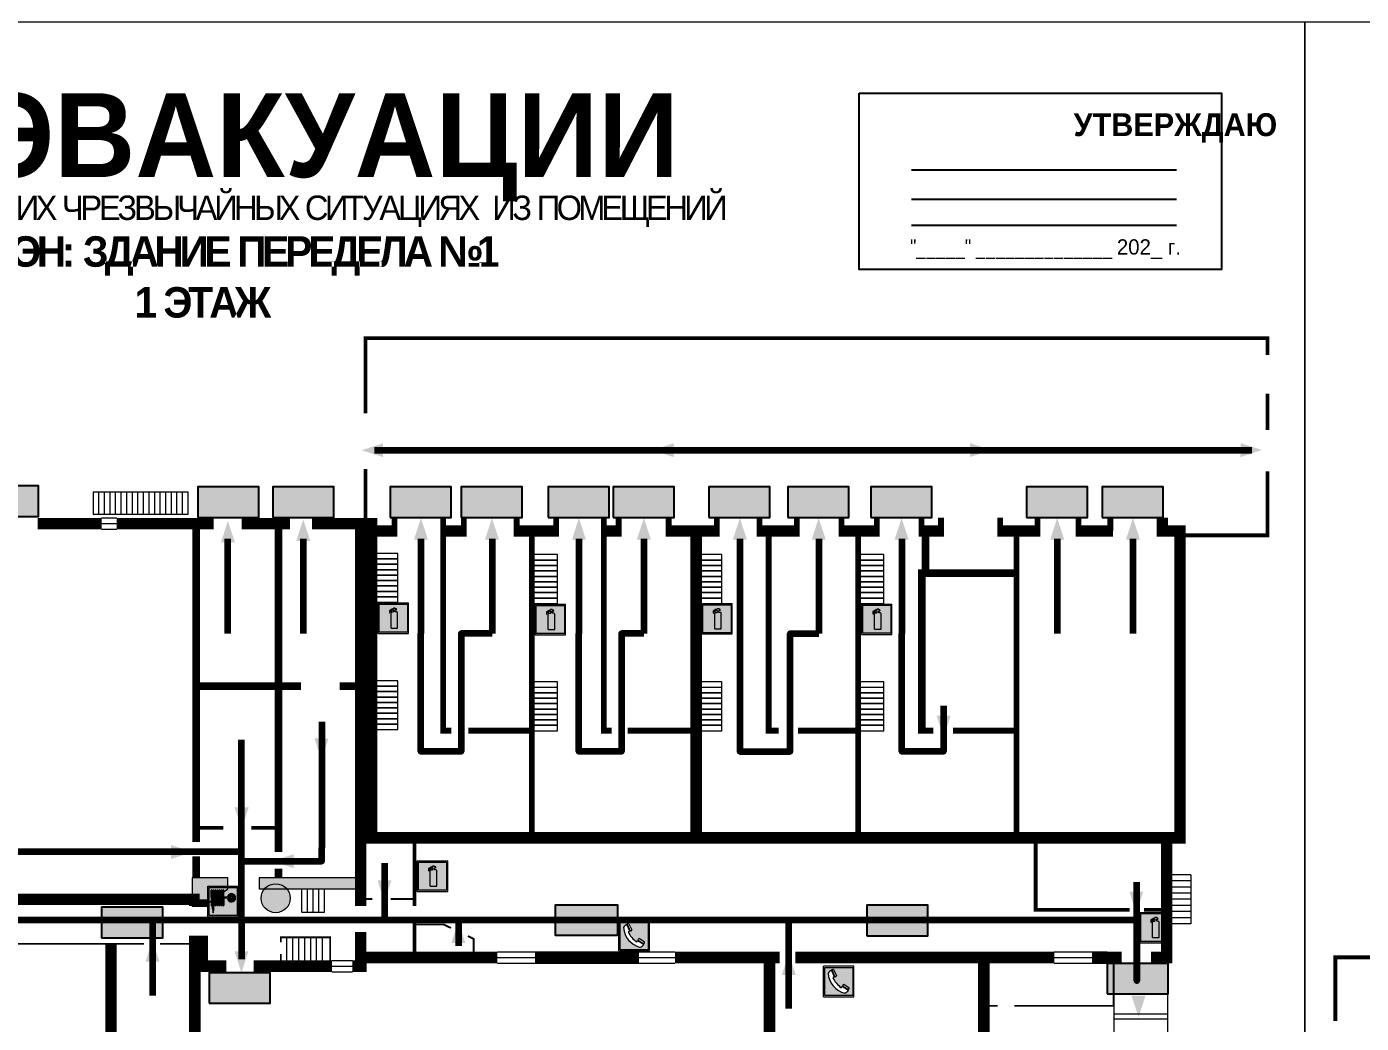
# Model space of a CAD drawing. Header units: millimetres. Extents: x 13810 to 67229, y 12374 to 21950.
# Drawn here: x 44623.2 to 44973.2, y 13891.7 to 14153 of the extents above; entities that cross this region are included whole.
import ezdxf

# ---------------------------------------------------------------- set-up
doc = ezdxf.new("R2010")
doc.units = ezdxf.units.MM
doc.layers.add('План_Штампы', color=7, linetype='Continuous')
doc.styles.add('обычный', font='arial.ttf')

# ---------------------------------------------------------------- blocks, each defined once
blk = doc.blocks.new('A$C7B4425F7')
at = {"true_color": 0xffffff}
blk.add_hatch(color=7, dxfattribs=at).paths.add_polyline_path([(0, 0), (-16, 0), (-16, -8), (0, -8)])
h = blk.add_hatch(color=126)
h.paths.add_polyline_path([(-0.2, -0.2), (-15.8, -0.2), (-15.8, -7.8), (-0.2, -7.8)])
h.paths.add_polyline_path([(-11.76, -2.03), (-11.76, -3.66), (-11.17, -3.66, -0.568275), (-11.17, -6.18), (-12.58, -6.18), (-12.58, -2.03)], flags=16)
h.paths.add_polyline_path([(-13.33, -4.12, -0.495768), (-13.59, -6.18), (-15.03, -6.18), (-15.03, -2.03), (-13.59, -2.03, -0.487973)], flags=16)
h.paths.add_polyline_path([(-10.25, -2.03), (-9.48, -2.03), (-9.48, -6.18), (-10.25, -6.18)], flags=16)
h.paths.add_polyline_path([(-13.84, -3.69), (-14.24, -3.69), (-14.24, -3.03), (-13.9, -3.03, -0.692621)], flags=0)
h.paths.add_polyline_path([(-9.15, -2.03), (-8.4, -2.03), (-8.04, -3.07), (-7.68, -2.03), (-6.93, -2.03), (-7.64, -4.1), (-6.93, -6.18), (-7.68, -6.18), (-8.04, -5.14), (-8.4, -6.18), (-9.15, -6.18), (-8.44, -4.1)], flags=16)
h.paths.add_polyline_path([(-11.76, -4.46), (-11.42, -4.46, -0.692621), (-11.36, -5.12), (-11.76, -5.12)], flags=0)
h.paths.add_polyline_path([(-13.9, -5.2), (-14.24, -5.2), (-14.24, -4.55), (-13.84, -4.55, -0.708038)], flags=0)
edge = h.paths.add_edge_path(flags=16)
edge.add_ellipse((-5.51, -4.08), major_axis=(0, 2.05), ratio=0.586184, start_angle=0, end_angle=360)
edge = h.paths.add_edge_path(flags=0)
edge.add_ellipse((-5.51, -4.08), major_axis=(0, 1.14), ratio=0.454828, start_angle=0, end_angle=360)
h.paths.add_polyline_path([(-4.13, -4.96, 0.377264), (-3.48, -4.52, 0.0555), (-3.16, -2.03), (-1.66, -2.03), (-1.66, -4.96), (-0.96, -4.96), (-0.96, -7.01), (-1.75, -7.01), (-1.75, -6.18), (-3.3, -6.18), (-3.3, -7.02), (-4.13, -7.02)], flags=16)
h.paths.add_polyline_path([(-2.73, -2.91), (-2.28, -2.91), (-2.28, -4.96), (-3.05, -4.96, 0.079136)], flags=0)
at = {"color": 126}
blk.add_lwpolyline([(-16, -8), (0, -8), (0, 0), (-16, 0)], close=True, dxfattribs=at)
blk = doc.blocks.new('A$C32E8229D')
at = {"true_color": 0xffffff}
blk.add_hatch(color=7, dxfattribs=at).paths.add_polyline_path([(0, 0), (0, -8), (16, -8), (16, 0)])
h = blk.add_hatch(color=126)
h.paths.add_polyline_path([(0.2, -0.2), (15.8, -0.2), (15.8, -7.8), (0.2, -7.8)])
h.paths.add_polyline_path([(13.49, -2.05), (12.08, -2.05), (11.37, -2.63, 0.162397), (11.29, -2.84), (11.29, -3.63), (10.35, -3.63), (10.35, -4.05), (11.68, -4.05), (11.68, -3.48), (12.26, -4.28), (11.29, -5.1), (11.29, -6.78), (11.85, -6.78), (11.85, -5.44), (12.8, -4.64), (12.8, -5.94), (14.46, -5.94), (14.46, -5.39), (13.45, -5.39), (13.45, -3.97), (12.46, -2.59), (13.15, -2.59), (13.69, -3.34), (14.18, -3)], flags=16)
h.paths.add_polyline_path([(10.74, -1.82, 1), (11.8, -1.82, 1)], flags=16)
h.paths.add_polyline_path([(9.39, -3.59), (5.99, -3.59), (6.56, -3.03), (5.91, -3.03), (5.1, -3.83), (5.91, -4.64), (6.56, -4.64), (5.99, -4.09), (9.39, -4.09)], flags=16)
h.paths.add_polyline_path([(4.29, -1.08), (1.72, -1.08), (1.72, -6.6), (4.29, -6.6)], flags=16)
at = {"color": 126}
blk.add_lwpolyline([(16, -8), (0, -8), (0, 0), (16, 0)], close=True, dxfattribs=at)
blk = doc.blocks.new('A$C7B8C2D5B')
at = {"lineweight": 0}
h = blk.add_hatch(color=5, dxfattribs=at)
h.dxf.hatch_style = 1
h.paths.add_polyline_path([(1.4, -3.02, 1), (-2.11, -3.02, 1)])
at = {"color": 5, "lineweight": 0}
blk.add_circle((-0.36, -3.02), 1.75, dxfattribs=at)
blk = doc.blocks.new('A$C37112FD5')
at = {"true_color": 0xf5f5ff}
h = blk.add_hatch(color=7, dxfattribs=at)
h.dxf.hatch_style = 1
h.paths.add_polyline_path([(12.8, -7.4), (0, -7.4), (0, -20.2), (12.8, -20.2)])
h.paths.add_polyline_path([(12.29, -7.91), (12.29, -19.69), (0.51, -19.69), (0.51, -7.91)], flags=16)
h.paths.add_polyline_path([(4.98, -9.04, -0.42597), (5.17, -9.22), (5.17, -12.25), (5.17, -15.29, -0.432244), (4.98, -15.47), (4.83, -15.47, -0.42597), (4.64, -15.29), (4.64, -12.25), (4.64, -9.22, -0.432244), (4.83, -9.04)], flags=0)
h.paths.add_polyline_path([(4.28, -9.22), (4.28, -12.25), (4.28, -15.29, -0.432244), (4.09, -15.47), (3.94, -15.47, -0.42597), (3.75, -15.29), (3.75, -12.25), (3.75, -9.22, -0.432244), (3.94, -9.04), (4.09, -9.04, -0.42597)], flags=0)
h.paths.add_polyline_path([(5.72, -9.04), (5.87, -9.04, -0.42597), (6.06, -9.22), (6.06, -12.25), (6.06, -15.29, -0.432244), (5.87, -15.47), (5.72, -15.47, -0.42597), (5.53, -15.29), (5.53, -12.25), (5.53, -9.22, -0.432244)], flags=0)
h.paths.add_polyline_path([(6.42, -8.9), (6.5, -8.9, -0.42597), (6.69, -9.08), (6.69, -12.03), (8.21, -12.03, -15.824349), (8.21, -12.47), (6.69, -12.47), (6.69, -15.42, -0.432244), (6.5, -15.6), (6.42, -15.6)], flags=0)
h.paths.add_polyline_path([(3.39, -9.22), (3.39, -12.25), (3.39, -15.29, -0.432244), (3.2, -15.47), (3.05, -15.47, -0.42597), (2.85, -15.29), (2.85, -12.25), (2.85, -9.22, -0.432244), (3.05, -9.04), (3.2, -9.04, -0.42597)], flags=0)
h.paths.add_polyline_path([(2.5, -9.22), (2.5, -16.71), (1.96, -16.71), (1.96, -9.22, -0.432244), (2.15, -9.04), (2.31, -9.04, -0.42597)], flags=0)
h.paths.add_polyline_path([(1.61, -8.9), (1.61, -15.6), (1.57, -15.6, -0.42597), (1.37, -15.42), (1.37, -12.03), (1.37, -9.09, -0.432244), (1.57, -8.9)], flags=0)
h.paths.add_polyline_path([(9.76, -10.81), (9.76, -12.03), (8.49, -12.03, -0.336371)], flags=0)
h.paths.add_polyline_path([(8.49, -12.47), (9.76, -12.47), (9.76, -13.7, -0.336371)], flags=0)
h.paths.add_polyline_path([(10.11, -10.81, -0.336371), (11.38, -12.03), (10.11, -12.03)], flags=0)
h.paths.add_polyline_path([(10.11, -12.47), (11.38, -12.47, -0.336371), (10.11, -13.7)], flags=0)
h.paths.add_polyline_path([(2.5, -16.84), (2.5, -17.05), (1.97, -17.05), (1.97, -16.84)], flags=0)
h.paths.add_polyline_path([(2.5, -17.24, -0.033778), (2.24, -18.6, -0.033778), (1.97, -17.24)], flags=0)
h = blk.add_hatch(color=242)
h.dxf.hatch_style = 1
h.paths.add_polyline_path([(12.29, -7.91), (0.51, -7.91), (0.51, -19.69), (12.29, -19.69)])
h.paths.add_polyline_path([(6.42, -15.6), (6.42, -8.9), (6.5, -8.9, -0.42597), (6.69, -9.08), (6.69, -12.03), (8.21, -12.03, -15.824349), (8.21, -12.47), (6.69, -12.47), (6.69, -15.42, -0.432244), (6.5, -15.6)], flags=16)
h.paths.add_polyline_path([(5.87, -15.47), (5.72, -15.47, -0.42597), (5.53, -15.29), (5.53, -12.25), (5.53, -9.22, -0.432244), (5.72, -9.04), (5.87, -9.04, -0.42597), (6.06, -9.22), (6.06, -12.25), (6.06, -15.29, -0.432244)], flags=16)
h.paths.add_polyline_path([(4.98, -15.47), (4.83, -15.47, -0.42597), (4.64, -15.29), (4.64, -12.25), (4.64, -9.22, -0.432244), (4.83, -9.04), (4.98, -9.04, -0.42597), (5.17, -9.22), (5.17, -12.25), (5.17, -15.29, -0.432244)], flags=16)
h.paths.add_polyline_path([(4.09, -15.47), (3.94, -15.47, -0.42597), (3.75, -15.29), (3.75, -12.25), (3.75, -9.22, -0.432244), (3.94, -9.04), (4.09, -9.04, -0.42597), (4.28, -9.22), (4.28, -12.25), (4.28, -15.29, -0.432244)], flags=16)
h.paths.add_polyline_path([(3.2, -15.47), (3.05, -15.47, -0.42597), (2.85, -15.29), (2.85, -12.25), (2.85, -9.22, -0.432244), (3.05, -9.04), (3.2, -9.04, -0.42597), (3.39, -9.22), (3.39, -12.25), (3.39, -15.29, -0.432244)], flags=16)
h.paths.add_polyline_path([(2.5, -17.05), (1.97, -17.05), (1.97, -16.84), (2.5, -16.84)], flags=16)
h.paths.add_polyline_path([(2.5, -17.24, -0.033778), (2.24, -18.6, -0.033778), (1.97, -17.24)], flags=16)
h.paths.add_polyline_path([(2.5, -16.71), (1.96, -16.71), (1.96, -9.22, -0.432244), (2.15, -9.04), (2.31, -9.04, -0.42597), (2.5, -9.22)], flags=16)
h.paths.add_polyline_path([(1.61, -15.6), (1.57, -15.6, -0.42597), (1.37, -15.42), (1.37, -12.03), (1.37, -9.09, -0.432244), (1.57, -8.9), (1.61, -8.9)], flags=16)
h.paths.add_polyline_path([(8.49, -12.47), (9.76, -12.47), (9.76, -13.7, -0.336371)], flags=0)
h.paths.add_polyline_path([(10.11, -13.7), (10.11, -12.47), (11.38, -12.47, -0.336371)], flags=0)
h.paths.add_polyline_path([(8.49, -12.03, -0.336371), (9.76, -10.81), (9.76, -12.03)], flags=0)
h.paths.add_polyline_path([(10.11, -12.03), (10.11, -10.81, -0.336371), (11.38, -12.03)], flags=0)
h = blk.add_hatch(color=7, dxfattribs=at)
h.dxf.hatch_style = 1
h.paths.add_polyline_path([(1.61, -8.9), (1.57, -8.9, 0.432244), (1.37, -9.09), (1.37, -12.03), (1.37, -15.42, 0.42597), (1.57, -15.6), (1.61, -15.6)])
h.paths.add_polyline_path([(2.5, -9.22, 0.42597), (2.31, -9.04), (2.15, -9.04, 0.432244), (1.96, -9.22), (1.96, -16.71), (2.5, -16.71)])
h.paths.add_polyline_path([(2.5, -16.84), (1.97, -16.84), (1.97, -17.05), (2.5, -17.05)])
h.paths.add_polyline_path([(2.5, -17.24), (1.97, -17.24, 0.033778), (2.24, -18.6, 0.033778)])
h.paths.add_polyline_path([(3.39, -12.25), (3.39, -9.22, 0.42597), (3.2, -9.04), (3.05, -9.04, 0.432244), (2.85, -9.22), (2.85, -12.25), (2.85, -15.29, 0.42597), (3.05, -15.47), (3.2, -15.47, 0.432244), (3.39, -15.29)])
h.paths.add_polyline_path([(4.28, -12.25), (4.28, -9.22, 0.42597), (4.09, -9.04), (3.94, -9.04, 0.432244), (3.75, -9.22), (3.75, -12.25), (3.75, -15.29, 0.42597), (3.94, -15.47), (4.09, -15.47, 0.432244), (4.28, -15.29)])
h.paths.add_polyline_path([(5.17, -12.25), (5.17, -9.22, 0.42597), (4.98, -9.04), (4.83, -9.04, 0.432244), (4.64, -9.22), (4.64, -12.25), (4.64, -15.29, 0.42597), (4.83, -15.47), (4.98, -15.47, 0.432244), (5.17, -15.29)])
h.paths.add_polyline_path([(6.06, -12.25), (6.06, -9.22, 0.42597), (5.87, -9.04), (5.72, -9.04, 0.432244), (5.53, -9.22), (5.53, -12.25), (5.53, -15.29, 0.42597), (5.72, -15.47), (5.87, -15.47, 0.432244), (6.06, -15.29)])
h.paths.add_polyline_path([(6.69, -12.47), (8.21, -12.47, 15.824349), (8.21, -12.03), (6.69, -12.03), (6.69, -9.08, 0.42597), (6.5, -8.9), (6.42, -8.9), (6.42, -15.6), (6.5, -15.6, 0.432244), (6.69, -15.42)])
h.paths.add_polyline_path([(8.49, -12.47), (9.76, -12.47), (9.76, -13.7, -0.336371)], flags=16)
h.paths.add_polyline_path([(8.49, -12.03, -0.336371), (9.76, -10.81), (9.76, -12.03)], flags=16)
h.paths.add_polyline_path([(10.11, -12.47), (11.38, -12.47, -0.336371), (10.11, -13.7)], flags=16)
h.paths.add_polyline_path([(10.11, -12.03), (10.11, -10.81, -0.336371), (11.38, -12.03)], flags=16)
h = blk.add_hatch(color=242)
h.dxf.hatch_style = 1
h.paths.add_polyline_path([(9.76, -10.81, 0.336371), (8.49, -12.03), (9.76, -12.03)])
h.paths.add_polyline_path([(10.11, -10.81), (10.11, -12.03), (11.38, -12.03, 0.336371)])
h.paths.add_polyline_path([(11.38, -12.47), (10.11, -12.47), (10.11, -13.7, 0.336371)])
h.paths.add_polyline_path([(9.76, -12.47), (8.49, -12.47, 0.336371), (9.76, -13.7)])
at = {"color": 242, "lineweight": 5}
for p, q in [((0, -20.2), (0, -7.4)), ((0, -7.4), (12.8, -7.4)), ((1.37, -12.03), (1.37, -9.08)), ((1.57, -8.9), (1.61, -8.9)), ((1.61, -8.9), (1.61, -15.6)), ((1.96, -16.71), (1.96, -9.22)), ((2.15, -9.04), (2.31, -9.04)), ((2.5, -16.71), (2.5, -9.22)), ((2.85, -12.25), (2.85, -9.22)), ((3.05, -9.04), (3.2, -9.04)), ((3.39, -12.25), (3.39, -9.22)), ((3.75, -12.25), (3.75, -9.22)), ((3.94, -9.04), (4.09, -9.04)), ((4.28, -12.25), (4.28, -9.22)), ((4.64, -12.25), (4.64, -9.22)), ((4.83, -9.04), (4.98, -9.04)), ((5.17, -12.25), (5.17, -9.22)), ((5.53, -12.25), (5.53, -9.22)), ((5.72, -9.04), (5.87, -9.04)), ((6.06, -12.25), (6.06, -9.22)), ((6.42, -8.9), (6.42, -15.6)), ((6.5, -8.9), (6.42, -8.9)), ((6.69, -12.03), (6.69, -9.08)), ((9.76, -10.81), (9.76, -12.03)), ((10.11, -10.81), (10.11, -12.03)), ((12.8, -20.2), (12.8, -7.4)), ((1.37, -12.03), (1.37, -15.42)), ((1.57, -15.6), (1.61, -15.6)), ((1.96, -16.71), (2.5, -16.71)), ((2.85, -12.25), (2.85, -15.29)), ((3.05, -15.47), (3.2, -15.47)), ((3.39, -12.25), (3.39, -15.29)), ((3.75, -12.25), (3.75, -15.29)), ((3.94, -15.47), (4.09, -15.47)), ((4.28, -12.25), (4.28, -15.29)), ((4.64, -12.25), (4.64, -15.29)), ((4.83, -15.47), (4.98, -15.47)), ((5.17, -12.25), (5.17, -15.29)), ((5.53, -12.25), (5.53, -15.29)), ((5.72, -15.47), (5.87, -15.47)), ((6.06, -12.25), (6.06, -15.29)), ((6.42, -15.6), (6.5, -15.6)), ((8.21, -12.03), (6.69, -12.03)), ((8.21, -12.47), (6.69, -12.47)), ((6.69, -12.47), (6.69, -15.42)), ((9.76, -12.03), (8.49, -12.03)), ((9.76, -12.47), (8.49, -12.47)), ((9.76, -12.47), (9.76, -13.7)), ((11.38, -12.03), (10.11, -12.03)), ((11.38, -12.47), (10.11, -12.47)), ((10.11, -12.47), (10.11, -13.7)), ((0, -20.2), (12.8, -20.2)), ((1.97, -16.84), (2.5, -16.84)), ((1.97, -17.05), (1.97, -16.84)), ((2.5, -17.05), (1.97, -17.05)), ((1.97, -17.24), (2.5, -17.24)), ((2.5, -16.84), (2.5, -17.05))]:
    blk.add_line(p, q, dxfattribs=at)
blk.add_lwpolyline([(0.51, -7.91), (12.29, -7.91), (12.29, -19.69), (0.51, -19.69)], close=True, dxfattribs=at)
for centre, radius, start, end in [((1.56, -9.09), 0.182, 87.1027, 180.6071), ((2.15, -9.22), 0.182, 87.1027, 180.6071), ((2.32, -9.22), 0.182, 359.3929, 92.8973), ((3.04, -9.22), 0.182, 87.1027, 180.6071), ((3.21, -9.22), 0.182, 359.3929, 92.8973), ((3.93, -9.22), 0.182, 87.1027, 180.6071), ((4.1, -9.22), 0.182, 359.3929, 92.8973), ((4.82, -9.22), 0.182, 87.1027, 180.6071), ((4.99, -9.22), 0.182, 359.3929, 92.8973), ((5.71, -9.22), 0.182, 87.1027, 180.6071), ((5.88, -9.22), 0.182, 359.3929, 92.8973), ((6.51, -9.09), 0.182, 359.3929, 92.8973), ((9.93, -12.25), 1.74, 187.2319, 172.7681), ((9.93, -12.25), 1.46, 96.9927, 171.3585), ((9.93, -12.25), 1.46, 8.6415, 83.0073), ((1.56, -15.42), 0.182, 179.3929, 272.8973), ((3.04, -15.29), 0.182, 179.3929, 272.8973), ((3.21, -15.29), 0.182, 267.1027, 0.6071), ((3.93, -15.29), 0.182, 179.3929, 272.8973), ((4.1, -15.29), 0.182, 267.1027, 0.6071), ((4.82, -15.29), 0.182, 179.3929, 272.8973), ((4.99, -15.29), 0.182, 267.1027, 0.6071), ((5.71, -15.29), 0.182, 179.3929, 272.8973), ((5.88, -15.29), 0.182, 267.1027, 0.6071), ((6.51, -15.42), 0.182, 267.1027, 0.6071), ((9.93, -12.25), 1.46, 188.6415, 263.0073), ((9.93, -12.25), 1.46, 276.9927, 351.3585), ((12.17, -15.98), 10.27, 187.041, 194.7793), ((-7.7, -15.98), 10.27, 345.2207, 352.959)]:
    blk.add_arc(centre, radius, start, end, dxfattribs=at)
blk = doc.blocks.new('A$C3AD82952')
at = {"true_color": 0xf5f5ff}
h = blk.add_hatch(color=7, dxfattribs=at)
h.dxf.hatch_style = 1
h.paths.add_polyline_path([(8.21, 8.73, 0.414214), (7.89, 9.05), (7.22, 9.05), (7.22, 9.92), (7.59, 9.92, 1), (7.57, 10.36), (7.22, 10.36), (7.22, 10.6), (6.43, 10.6), (6.43, 10.36), (6.01, 10.36), (4.74, 9.59), (4.74, 8.69), (4.98, 8.73), (4.98, 9.26), (6.12, 9.91), (6.43, 9.91), (6.43, 9.05), (5.76, 9.05, 0.414214), (5.44, 8.73), (5.44, 2.2), (8.21, 2.2)], flags=0)
h.paths.add_polyline_path([(12.8, 12.8), (0, 12.8), (0, 0), (12.8, 0)])
h.paths.add_polyline_path([(0.51, 12.29), (12.29, 12.29), (12.29, 0.51), (0.51, 0.51)], flags=16)
h.paths.add_polyline_path([(4.74, 9.59), (6.01, 10.36), (6.43, 10.36), (6.43, 10.6), (7.22, 10.6), (7.22, 10.36), (7.59, 10.36, -0.94586), (7.59, 9.92), (7.22, 9.92), (7.22, 9.05), (7.89, 9.05, -0.414214), (8.21, 8.73), (8.21, 2.2), (5.44, 2.2), (5.44, 8.73, -0.414214), (5.76, 9.05), (6.43, 9.05), (6.43, 9.91), (6.12, 9.91), (4.98, 9.26), (4.98, 8.73), (4.74, 8.69)], flags=0)
h = blk.add_hatch(color=242)
h.dxf.hatch_style = 1
h.paths.add_polyline_path([(12.29, 12.29), (0.51, 12.29), (0.51, 0.51), (12.29, 0.51)])
h.paths.add_polyline_path([(4.74, 8.69), (4.74, 9.59), (6.01, 10.36), (6.43, 10.36), (6.43, 10.6), (7.22, 10.6), (7.22, 10.36), (7.59, 10.36, -0.94586), (7.59, 9.92), (7.22, 9.92), (7.22, 9.05), (7.89, 9.05, -0.414214), (8.21, 8.73), (8.21, 2.2), (5.44, 2.2), (5.44, 8.73, -0.414214), (5.76, 9.05), (6.43, 9.05), (6.43, 9.91), (6.12, 9.91), (4.98, 9.26), (4.98, 8.73)], flags=16)
h = blk.add_hatch(color=7, dxfattribs=at)
h.dxf.hatch_style = 1
h.paths.add_polyline_path([(8.21, 8.73, 0.414214), (7.89, 9.05), (7.22, 9.05), (7.22, 9.92), (7.59, 9.92, 1), (7.57, 10.36), (7.22, 10.36), (7.22, 10.6), (6.43, 10.6), (6.43, 10.36), (6.01, 10.36), (4.74, 9.59), (4.74, 8.69), (4.98, 8.73), (4.98, 9.26), (6.12, 9.91), (6.43, 9.91), (6.43, 9.05), (5.76, 9.05, 0.414214), (5.44, 8.73), (5.44, 2.2), (8.21, 2.2)])
at = {"color": 242, "lineweight": 5}
for p, q in [((0, 0), (0, 12.8)), ((0, 12.8), (12.8, 12.8)), ((12.8, 0), (12.8, 12.8)), ((6.01, 10.36), (4.74, 9.59)), ((4.74, 9.59), (4.74, 8.69)), ((4.74, 8.69), (4.98, 8.73)), ((4.98, 9.26), (6.12, 9.91)), ((4.98, 8.73), (4.98, 9.26)), ((5.44, 2.2), (5.44, 8.73)), ((5.76, 9.05), (6.43, 9.05)), ((6.01, 10.36), (6.43, 10.36)), ((6.12, 9.91), (6.43, 9.91)), ((7.22, 10.6), (6.43, 10.6)), ((6.43, 10.6), (6.43, 10.36)), ((6.43, 9.91), (6.43, 9.05)), ((7.22, 10.36), (7.22, 10.6)), ((7.59, 10.36), (7.22, 10.36)), ((7.22, 9.05), (7.22, 9.92)), ((7.59, 9.92), (7.22, 9.92)), ((7.89, 9.05), (7.22, 9.05)), ((8.21, 2.2), (8.21, 8.73)), ((0, 0), (12.8, 0)), ((5.44, 2.2), (8.21, 2.2))]:
    blk.add_line(p, q, dxfattribs=at)
blk.add_lwpolyline([(0.51, 12.29), (12.29, 12.29), (12.29, 0.51), (0.51, 0.51)], close=True, dxfattribs=at)
for centre, radius, start, end in [((5.76, 8.73), 0.32, 90, 180), ((7.58, 10.14), 0.223, 273.1875, 86.8125), ((7.89, 8.73), 0.32, 0, 90)]:
    blk.add_arc(centre, radius, start, end, dxfattribs=at)
blk = doc.blocks.new('A$C456E1F9C')
at = {"lineweight": 5}
h = blk.add_hatch(color=242, dxfattribs=at)
h.paths.add_polyline_path([(0.51, -1.47), (0.51, -13.26), (12.29, -13.26), (12.29, -1.47)])
h.paths.add_polyline_path([(5.42, -4.95, -0.254479), (4.78, -5.4), (3.52, -2.53, -0.209735), (4.23, -2.4)], flags=16)
h.paths.add_polyline_path([(8.53, -8.6), (10.87, -10.17), (10.54, -10.76), (8.03, -9.13, -0.192251)], flags=16)
h.paths.add_polyline_path([(4.61, -5.49, 0.005518), (3.87, -5.72, 0.128647), (7.49, -10.01, 0.00809), (7.83, -9.33), (10.47, -10.97, -0.16736), (8.99, -12.25, -0.327862), (1.95, -3.95, -0.166952), (3.36, -2.62)], flags=16)
at = {"color": 242, "lineweight": 5}
for p, q in [((0, -13.77), (0, -0.97)), ((12.8, -0.97), (0, -0.97)), ((4.61, -5.49), (3.36, -2.62)), ((3.52, -2.53), (4.78, -5.4)), ((4.23, -2.4), (5.42, -4.95)), ((12.8, -13.77), (12.8, -0.97)), ((7.83, -9.33), (10.47, -10.97)), ((8.03, -9.13), (10.54, -10.76)), ((10.81, -10.12), (8.53, -8.6)), ((10.54, -10.76), (10.8, -10.3)), ((10.8, -10.3), (10.81, -10.12)), ((0, -13.77), (12.8, -13.77))]:
    blk.add_line(p, q, dxfattribs=at)
blk.add_lwpolyline([(0.51, -1.47), (12.29, -1.47), (12.29, -13.26), (0.51, -13.26)], close=True, dxfattribs=at)
for centre, radius, start, end in [((4.59, -5.34), 2.99, 114.2845, 152.1974), ((11.12, -3.31), 9.19, 183.9915, 256.6009), ((4.02, -3.27), 0.891, 76.3284, 123.7092), ((14.98, -39.1), 35.17, 107.1487, 108.4135), ((4.68, -4.59), 0.824, 276.9621, 334.0723), ((13.86, -0.94), 11.08, 205.5536, 234.8762), ((-13.31, 0.8), 23.44, 332.5487, 334.4027), ((8.94, -9.5), 0.989, 114.4092, 157.9388), ((7.87, -9.46), 3, 291.9291, 329.9329)]:
    blk.add_arc(centre, radius, start, end, dxfattribs=at)

msp = doc.modelspace()

# ---------------------------------------------------------------- hatches: boundary and pattern name
at = {"lineweight": 0}
h = msp.add_hatch(color=256, dxfattribs=at)
h.dxf.hatch_style = 1
h.paths.add_polyline_path([(44675.9, 13929.89), (44666.6, 13929.89), (44666.6, 13924.2), (44668.26, 13924.2), (44668.26, 13922.47), (44670.76, 13922.47), (44670.76, 13923.19), (44675.9, 13927.01)])
h = msp.add_hatch(color=256, dxfattribs=at)
h.dxf.hatch_style = 1
h.paths.add_polyline_path([(44710.75, 13929.89), (44684.12, 13929.89), (44684.12, 13927.01), (44710.75, 13927.01)])

# ---------------------------------------------------------------- linework, layer by layer
at = {"color": 126, "lineweight": 0, "true_color": 0x008754}
for points in [[(44358.4, 14154.23), (44958.4, 14154.23), (44958.4, 13759.23), (44358.4, 13759.23)], [(44358.4, 14154.23), (44958.4, 14154.23), (44958.4, 13759.23), (44358.4, 13759.23)], [(44358.4, 14154.23), (44958.4, 14154.23), (44958.4, 13759.23), (44358.4, 13759.23)], [(44358.4, 14154.23), (44958.4, 14154.23), (44958.4, 13759.23), (44358.4, 13759.23)], [(44958.4, 14154.23), (45558.4, 14154.23), (45558.4, 13759.23), (44958.4, 13759.23)], [(44958.4, 14154.23), (45558.4, 14154.23), (45558.4, 13759.23), (44958.4, 13759.23)], [(44958.4, 14154.23), (45558.4, 14154.23), (45558.4, 13759.23), (44958.4, 13759.23)], [(44958.4, 14154.23), (45558.4, 14154.23), (45558.4, 13759.23), (44958.4, 13759.23)]]:
    msp.add_lwpolyline(points, close=True, dxfattribs=at)
msp.add_lwpolyline([(44841.48, 14135.56), (44936.49, 14135.56), (44936.49, 14089.35), (44841.48, 14089.35)], close=True)
for points in [[(44855.24, 14115.51), (44924.76, 14115.51)], [(44855.24, 14107.75), (44924.76, 14107.75)], [(44855.24, 14100.96), (44924.76, 14100.96)]]:
    msp.add_lwpolyline(points)
at = {"lineweight": 0}
for points, const_width in [([(44712.02, 14051.67), (44712.02, 14071.34), (44948.57, 14071.34), (44948.57, 14066.96)], 1), ([(44948.57, 14056.77), (44948.57, 14047.29)], 1), ([(44712.02, 14024.24), (44712.02, 14037.03)], 1), ([(44948.57, 14036.39), (44948.57, 14019.66), (44925.65, 14019.66)], 1), ([(44713.67, 14024.24), (44713.67, 13940.36), (44925.65, 13940.36), (44925.65, 14020.76), (44921.04, 14020.76), (44921.04, 14024.28)], 3), ([(44626.08, 14022.73), (44642.79, 14022.73)], 3), ([(44646.77, 14022.73), (44672.23, 14022.73)], 3), ([(44667.6, 13939.3), (44667.6, 14022.73)], 2), ([(44679.59, 14022.73), (44692.19, 14022.73)], 3), ([(44689.24, 13936.65), (44689.24, 14022.73)], 2), ([(44698.02, 14022.73), (44710.75, 14022.73), (44710.75, 13922.46)], 3), ([(44720.38, 14020.76), (44713.8, 14020.76)], 3), ([(44719.62, 14024.28), (44719.62, 14020.76)], 1.5), ([(44738.54, 14020.76), (44731.68, 14020.76)], 3), ([(44732.43, 14024.28), (44732.43, 14020.76)], 1.5), ([(44737.79, 14024.28), (44737.79, 14020.76)], 1.5), ([(44762.76, 14020.76), (44750.92, 14020.76)], 3), ([(44751.67, 14024.28), (44751.67, 14020.76)], 1.5), ([(44762.01, 14024.28), (44762.01, 14020.76)], 1.5), ([(44779.17, 14020.76), (44773.79, 14020.76)], 3), ([(44774.54, 14024.28), (44774.54, 14020.76)], 1.5), ([(44778.42, 14024.28), (44778.42, 14020.76)], 1.5), ([(44804.92, 14020.76), (44790.79, 14020.76)], 3), ([(44791.54, 14024.28), (44791.54, 14020.76)], 1.5), ([(44798.76, 14020.76), (44798.76, 13940.36)], 3), ([(44804.18, 14024.28), (44804.18, 14020.76)], 1.5), ([(44825.91, 14020.76), (44814.61, 14020.76)], 3), ([(44815.36, 14024.28), (44815.36, 14020.76)], 1.5), ([(44825.16, 14024.28), (44825.16, 14020.76)], 1.5), ([(44846.9, 14020.76), (44836.13, 14020.76)], 3), ([(44836.88, 14024.28), (44836.88, 14020.76)], 1.5), ([(44846.17, 14024.28), (44846.17, 14020.76)], 1.5), ([(44863.71, 14020.76), (44857.12, 14020.76)], 3), ([(44857.87, 14024.28), (44857.87, 14020.76)], 1.5), ([(44862.96, 14024.28), (44862.96, 14020.76)], 1.5), ([(44889.01, 14020.76), (44877.71, 14020.76)], 3), ([(44878.46, 14024.28), (44878.46, 14020.76)], 1.5), ([(44888.27, 14024.28), (44888.27, 14020.76)], 1.5), ([(44908.11, 14020.76), (44898.29, 14020.76)], 3), ([(44899.04, 14024.28), (44899.04, 14020.76)], 1.5), ([(44907.37, 14024.28), (44907.37, 14020.76)], 1.5), ([(44732.43, 14020.76), (44732.43, 13968.44), (44734.51, 13968.44)], 1.5), ([(44755.67, 14020.76), (44755.67, 13940.36)], 1.5), ([(44774.54, 14020.76), (44774.54, 13968.44), (44776.57, 13968.44)], 1.5), ([(44817.76, 14020.76), (44817.76, 13968.44), (44820.39, 13968.44)], 1.5), ([(44841.26, 14020.76), (44841.26, 13940.36)], 1.5), ([(44858.91, 14020.76), (44858.91, 14009.75), (44857.97, 14009.75), (44857.97, 13967.68)], 2), ([(44882.74, 14020.76), (44882.74, 13940.36)], 1.5), ([(44858.91, 14009.75), (44882.74, 14009.75)], 2), ([(44695.14, 13980.13), (44667.6, 13980.13)], 2), ([(44705.22, 13980.13), (44713.8, 13980.13)], 2), ([(44739.03, 13968.44), (44755.67, 13968.44)], 1.5), ([(44780.8, 13968.44), (44798.76, 13968.44)], 1.5), ([(44825.5, 13968.44), (44841.26, 13968.44)], 1.5), ([(44857.97, 13968.44), (44860.93, 13968.44)], 1.5), ([(44866.09, 13968.44), (44882.74, 13968.44)], 1.5), ([(44674.72, 13942.95), (44667.6, 13942.95)], 1), ([(44682.05, 13942.95), (44689.24, 13942.95)], 1), ([(44918.07, 13908.98), (44922.16, 13908.98), (44922.16, 13940.36)], 3), ([(44724.86, 13922.45), (44724.86, 13940.36)], 1), ([(44912.41, 13921.47), (44887.8, 13921.47), (44887.8, 13941.12)], 1), ([(44667.6, 13929.89), (44667.6, 13935.46)], 2), ([(44689.24, 13932.24), (44689.24, 13929.89)], 2), ([(44427.25, 13924.2), (44668.54, 13924.2)], 3), ([(44668.26, 13922.47), (44668.26, 13924.2)], 5), ([(44713.86, 13924.31), (44710.75, 13924.31)], 0.5), ([(44724.86, 13924.31), (44718.65, 13924.31)], 0.5), ([(44916.24, 13921.47), (44923.05, 13921.47)], 1), ([(44668.26, 13914.73), (44668.26, 13906.7)], 5), ([(44710.75, 13915.65), (44710.75, 13906.7)], 3), ([(44724.86, 13918.19), (44724.86, 13908.98)], 1), ([(44724.86, 13917.63), (44732.57, 13917.63), (44734.44, 13916.72)], 0.5), ([(44645.3, 13912.56), (44645.3, 13876.44)], 3), ([(44689.83, 13912.99), (44689.83, 13914.24), (44702.77, 13914.24), (44702.77, 13908.21)], 0.5), ([(44738.87, 13914.59), (44740.4, 13913.86), (44740.4, 13908.98)], 0.5), ([(44613.28, 13912.56), (44653.9, 13912.56)], 0.5), ([(44658.14, 13912.56), (44668.39, 13912.56)], 0.5), ([(44708.59, 13906.7), (44710.84, 13906.7), (44710.84, 13908.98), (44746.64, 13908.98)], 3), ([(44756.51, 13908.98), (44783.8, 13908.98)], 3), ([(44793.18, 13908.98), (44820.63, 13908.98)], 3), ([(44817.98, 13908.98), (44817.98, 13876.33), (44830.08, 13876.33)], 3), ([(44824.75, 13908.98), (44892.67, 13908.98)], 3), ([(44861.03, 13876.33), (44874.21, 13876.33), (44874.21, 13908.98)], 3), ([(44902.55, 13908.98), (44910.31, 13908.98)], 3), ([(44663.94, 13876.44), (44667.26, 13876.44), (44667.26, 13906.7), (44675.52, 13906.7)], 3), ([(44682.7, 13906.7), (44703.22, 13906.7)], 3), ([(44689.83, 13909.87), (44689.83, 13908.21)], 0.5), ([(44908.25, 13908.98), (44908.25, 13896.3), (44882.16, 13896.3)], 0.5), ([(44966.39, 13892.29), (44966.39, 13909.02), (44989.3, 13909.02)], 1), ([(44877.8, 13896.3), (44874.21, 13896.3)], 0.5)]:
    msp.add_lwpolyline(points, dxfattribs=dict(at, const_width=const_width))
at = {"color": 126, "lineweight": 100, "true_color": 0x008754}
for points in [[(44714.43, 14041.98), (44944.46, 14041.98)], [(44675.86, 14018.72), (44675.86, 13993.88)], [(44695.66, 14018.72), (44695.66, 13993.88)], [(44726.58, 14018.72), (44726.58, 13993.88)], [(44745.22, 14018.72), (44745.22, 13993.88)], [(44768.02, 14018.72), (44768.02, 13993.88)], [(44785.06, 14018.72), (44785.06, 13993.88)], [(44810.23, 14018.72), (44810.23, 13993.88)], [(44830.91, 14018.72), (44830.91, 13993.88)], [(44852.65, 14018.72), (44852.65, 13993.88)], [(44893.47, 14018.72), (44893.47, 13993.88)], [(44913.31, 14018.72), (44913.31, 13993.88)], [(44745.22, 13993.88), (44737.15, 13993.88), (44737.15, 13963), (44726.58, 13963), (44726.58, 13993.88)], [(44785.06, 13993.88), (44779.17, 13993.88), (44779.17, 13963), (44768.02, 13963), (44768.02, 13993.88)], [(44810.23, 13993.88), (44810.23, 13963), (44823.42, 13963), (44823.42, 13993.88), (44830.91, 13993.88)], [(44863.66, 13974.99), (44863.66, 13963), (44852.65, 13963), (44852.65, 13993.88)], [(44700.55, 13970.74), (44700.55, 13937.72)], [(44679.49, 13918.83), (44679.49, 13966)], [(44679.49, 13936.67), (44617.86, 13936.67)], [(44679.49, 13934.21), (44700.55, 13934.21), (44700.55, 13937.72)], [(44717.07, 13918.83), (44717.07, 13933.71)], [(44679.49, 13918.83), (44914.3, 13918.83), (44914.3, 13902.89), (44914.3, 13928.71)], [(44435.55, 13905.07), (44502.2, 13905.07), (44502.2, 13918.83), (44679.49, 13918.83), (44679.49, 13908.52)], [(44656.15, 13918.83), (44656.15, 13899.01)], [(44736.39, 13918.83), (44736.39, 13912.06)], [(44823.02, 13895.57), (44823.02, 13918.83)]]:
    msp.add_lwpolyline(points, dxfattribs=at)
at = {"lineweight": 0}
for points in [[(44640.57, 14031.02), (44640.57, 14025.11)], [(44640.57, 14031.02), (44665.42, 14031.02)], [(44642.03, 14031.02), (44642.03, 14025.11)], [(44642.03, 14031.02), (44642.03, 14025.11)], [(44643.49, 14031.02), (44643.49, 14025.11)], [(44643.49, 14031.02), (44643.49, 14025.11)], [(44644.95, 14031.02), (44644.95, 14025.11)], [(44644.95, 14031.02), (44644.95, 14025.11)], [(44646.41, 14031.02), (44646.41, 14025.11)], [(44646.41, 14031.02), (44646.41, 14025.11)], [(44647.88, 14031.02), (44647.88, 14025.11)], [(44647.88, 14031.02), (44647.88, 14025.11)], [(44649.34, 14031.02), (44649.34, 14025.11)], [(44649.34, 14031.02), (44649.34, 14025.11)], [(44650.8, 14031.02), (44650.8, 14025.11)], [(44650.8, 14031.02), (44650.8, 14025.11)], [(44652.26, 14031.02), (44652.26, 14025.11)], [(44652.26, 14031.02), (44652.26, 14025.11)], [(44653.72, 14031.02), (44653.72, 14025.11)], [(44653.72, 14031.02), (44653.72, 14025.11)], [(44655.18, 14031.02), (44655.18, 14025.11)], [(44655.18, 14031.02), (44655.18, 14025.11)], [(44656.65, 14031.02), (44656.65, 14025.11)], [(44656.65, 14031.02), (44656.65, 14025.11)], [(44658.11, 14031.02), (44658.11, 14025.11)], [(44658.11, 14031.02), (44658.11, 14025.11)], [(44659.57, 14031.02), (44659.57, 14025.11)], [(44659.57, 14031.02), (44659.57, 14025.11)], [(44661.03, 14031.02), (44661.03, 14025.11)], [(44661.03, 14031.02), (44661.03, 14025.11)], [(44662.49, 14031.02), (44662.49, 14025.11)], [(44662.49, 14031.02), (44662.49, 14025.11)], [(44663.96, 14031.02), (44663.96, 14025.11)], [(44663.96, 14031.02), (44663.96, 14025.11)], [(44665.42, 14031.02), (44665.42, 14025.11)], [(44665.42, 14025.11), (44640.57, 14025.11)], [(44642.79, 14024.23), (44646.77, 14024.23)], [(44642.79, 14022.73), (44646.77, 14022.73)], [(44642.79, 14021.23), (44646.77, 14021.23)], [(44720.5, 14014.92), (44713.8, 14014.92)], [(44713.8, 14013.5), (44720.5, 14013.5)], [(44720.5, 14013.48), (44713.8, 14013.48)], [(44720.5, 14012.06), (44713.8, 14012.06)], [(44713.8, 14012.06), (44720.5, 14012.06)], [(44720.5, 14002.12), (44720.5, 14014.92)], [(44762.38, 14014.6), (44755.67, 14014.6)], [(44755.67, 14013.18), (44762.38, 14013.18)], [(44762.38, 14013.16), (44755.67, 14013.16)], [(44762.38, 14011.74), (44755.67, 14011.74)], [(44755.67, 14011.74), (44762.38, 14011.74)], [(44762.38, 14001.8), (44762.38, 14014.6)], [(44805.46, 14014.6), (44798.76, 14014.6)], [(44798.76, 14013.18), (44805.46, 14013.18)], [(44805.46, 14013.16), (44798.76, 14013.16)], [(44805.46, 14011.74), (44798.76, 14011.74)], [(44798.76, 14011.74), (44805.46, 14011.74)], [(44805.46, 14001.8), (44805.46, 14014.6)], [(44847.96, 14014.6), (44841.26, 14014.6)], [(44841.26, 14013.18), (44847.96, 14013.18)], [(44847.96, 14013.16), (44841.26, 14013.16)], [(44847.96, 14011.74), (44841.26, 14011.74)], [(44841.26, 14011.74), (44847.96, 14011.74)], [(44847.96, 14001.8), (44847.96, 14014.6)], [(44720.5, 14010.64), (44713.8, 14010.64)], [(44713.8, 14010.64), (44720.5, 14010.64)], [(44720.5, 14009.22), (44713.8, 14009.22)], [(44713.8, 14009.22), (44720.5, 14009.22)], [(44762.38, 14010.32), (44755.67, 14010.32)], [(44755.67, 14010.32), (44762.38, 14010.32)], [(44762.38, 14008.9), (44755.67, 14008.9)], [(44755.67, 14008.9), (44762.38, 14008.9)], [(44805.46, 14010.32), (44798.76, 14010.32)], [(44798.76, 14010.32), (44805.46, 14010.32)], [(44805.46, 14008.9), (44798.76, 14008.9)], [(44798.76, 14008.9), (44805.46, 14008.9)], [(44847.96, 14010.32), (44841.26, 14010.32)], [(44841.26, 14010.32), (44847.96, 14010.32)], [(44847.96, 14008.9), (44841.26, 14008.9)], [(44841.26, 14008.9), (44847.96, 14008.9)], [(44720.5, 14007.8), (44713.8, 14007.8)], [(44713.8, 14007.8), (44720.5, 14007.8)], [(44720.5, 14006.38), (44713.8, 14006.38)], [(44713.8, 14006.38), (44720.5, 14006.38)], [(44720.5, 14004.96), (44713.8, 14004.96)], [(44713.8, 14004.96), (44720.5, 14004.96)], [(44762.38, 14007.48), (44755.67, 14007.48)], [(44755.67, 14007.48), (44762.38, 14007.48)], [(44762.38, 14006.06), (44755.67, 14006.06)], [(44755.67, 14006.06), (44762.38, 14006.06)], [(44762.38, 14004.64), (44755.67, 14004.64)], [(44755.67, 14004.64), (44762.38, 14004.64)], [(44805.46, 14007.48), (44798.76, 14007.48)], [(44798.76, 14007.48), (44805.46, 14007.48)], [(44805.46, 14006.06), (44798.76, 14006.06)], [(44798.76, 14006.06), (44805.46, 14006.06)], [(44805.46, 14004.64), (44798.76, 14004.64)], [(44798.76, 14004.64), (44805.46, 14004.64)], [(44847.96, 14007.48), (44841.26, 14007.48)], [(44841.26, 14007.48), (44847.96, 14007.48)], [(44847.96, 14006.06), (44841.26, 14006.06)], [(44841.26, 14006.06), (44847.96, 14006.06)], [(44847.96, 14004.64), (44841.26, 14004.64)], [(44841.26, 14004.64), (44847.96, 14004.64)], [(44720.5, 14003.54), (44713.8, 14003.54)], [(44713.8, 14003.54), (44720.5, 14003.54)], [(44713.8, 14002.12), (44720.5, 14002.12)], [(44762.38, 14003.22), (44755.67, 14003.22)], [(44755.67, 14003.22), (44762.38, 14003.22)], [(44755.67, 14001.8), (44762.38, 14001.8)], [(44805.46, 14003.22), (44798.76, 14003.22)], [(44798.76, 14003.22), (44805.46, 14003.22)], [(44798.76, 14001.8), (44805.46, 14001.8)], [(44847.96, 14003.22), (44841.26, 14003.22)], [(44841.26, 14003.22), (44847.96, 14003.22)], [(44841.26, 14001.8), (44847.96, 14001.8)], [(44720.5, 13981.55), (44713.8, 13981.55)], [(44720.5, 13968.75), (44720.5, 13981.55)], [(44762.38, 13981.23), (44755.67, 13981.23)], [(44762.38, 13968.44), (44762.38, 13981.23)], [(44805.46, 13981.23), (44798.76, 13981.23)], [(44805.46, 13968.44), (44805.46, 13981.23)], [(44847.96, 13981.23), (44841.26, 13981.23)], [(44847.96, 13968.44), (44847.96, 13981.23)], [(44713.8, 13980.13), (44720.5, 13980.13)], [(44720.5, 13980.11), (44713.8, 13980.11)], [(44720.5, 13978.69), (44713.8, 13978.69)], [(44713.8, 13978.69), (44720.5, 13978.69)], [(44720.5, 13977.27), (44713.8, 13977.27)], [(44713.8, 13977.27), (44720.5, 13977.27)], [(44755.67, 13979.81), (44762.38, 13979.81)], [(44762.38, 13979.8), (44755.67, 13979.8)], [(44762.38, 13978.38), (44755.67, 13978.38)], [(44755.67, 13978.38), (44762.38, 13978.38)], [(44762.38, 13976.96), (44755.67, 13976.96)], [(44755.67, 13976.96), (44762.38, 13976.96)], [(44798.76, 13979.81), (44805.46, 13979.81)], [(44805.46, 13979.8), (44798.76, 13979.8)], [(44805.46, 13978.38), (44798.76, 13978.38)], [(44798.76, 13978.38), (44805.46, 13978.38)], [(44805.46, 13976.96), (44798.76, 13976.96)], [(44798.76, 13976.96), (44805.46, 13976.96)], [(44841.26, 13979.81), (44847.96, 13979.81)], [(44847.96, 13979.8), (44841.26, 13979.8)], [(44847.96, 13978.38), (44841.26, 13978.38)], [(44841.26, 13978.38), (44847.96, 13978.38)], [(44847.96, 13976.96), (44841.26, 13976.96)], [(44841.26, 13976.96), (44847.96, 13976.96)], [(44720.5, 13975.85), (44713.8, 13975.85)], [(44713.8, 13975.85), (44720.5, 13975.85)], [(44720.5, 13974.43), (44713.8, 13974.43)], [(44713.8, 13974.43), (44720.5, 13974.43)], [(44762.38, 13975.54), (44755.67, 13975.54)], [(44755.67, 13975.54), (44762.38, 13975.54)], [(44762.38, 13974.12), (44755.67, 13974.12)], [(44755.67, 13974.12), (44762.38, 13974.12)], [(44805.46, 13975.54), (44798.76, 13975.54)], [(44798.76, 13975.54), (44805.46, 13975.54)], [(44805.46, 13974.12), (44798.76, 13974.12)], [(44798.76, 13974.12), (44805.46, 13974.12)], [(44847.96, 13975.54), (44841.26, 13975.54)], [(44841.26, 13975.54), (44847.96, 13975.54)], [(44847.96, 13974.12), (44841.26, 13974.12)], [(44841.26, 13974.12), (44847.96, 13974.12)], [(44720.5, 13973.01), (44713.8, 13973.01)], [(44713.8, 13973.01), (44720.5, 13973.01)], [(44720.5, 13971.59), (44713.8, 13971.59)], [(44713.8, 13971.59), (44720.5, 13971.59)], [(44720.5, 13970.17), (44713.8, 13970.17)], [(44713.8, 13970.17), (44720.5, 13970.17)], [(44762.38, 13972.7), (44755.67, 13972.7)], [(44755.67, 13972.7), (44762.38, 13972.7)], [(44762.38, 13971.28), (44755.67, 13971.28)], [(44755.67, 13971.28), (44762.38, 13971.28)], [(44762.38, 13969.86), (44755.67, 13969.86)], [(44755.67, 13969.86), (44762.38, 13969.86)], [(44805.46, 13972.7), (44798.76, 13972.7)], [(44798.76, 13972.7), (44805.46, 13972.7)], [(44805.46, 13971.28), (44798.76, 13971.28)], [(44798.76, 13971.28), (44805.46, 13971.28)], [(44805.46, 13969.86), (44798.76, 13969.86)], [(44798.76, 13969.86), (44805.46, 13969.86)], [(44847.96, 13972.7), (44841.26, 13972.7)], [(44841.26, 13972.7), (44847.96, 13972.7)], [(44847.96, 13971.28), (44841.26, 13971.28)], [(44841.26, 13971.28), (44847.96, 13971.28)], [(44847.96, 13969.86), (44841.26, 13969.86)], [(44841.26, 13969.86), (44847.96, 13969.86)], [(44713.8, 13968.75), (44720.5, 13968.75)], [(44755.67, 13968.44), (44762.38, 13968.44)], [(44798.76, 13968.44), (44805.46, 13968.44)], [(44841.26, 13968.44), (44847.96, 13968.44)], [(44668.26, 13922.47), (44670.76, 13922.47), (44670.76, 13923.19), (44675.9, 13927.01), (44675.9, 13929.89), (44666.6, 13929.89), (44666.6, 13922.47), (44668.26, 13922.47)], [(44684.12, 13929.89), (44684.12, 13927.01), (44710.75, 13927.01), (44710.75, 13929.89), (44684.12, 13929.89)], [(44928.5, 13930.68), (44922.85, 13930.68)], [(44928.5, 13929.07), (44922.85, 13929.07)], [(44928.5, 13929.07), (44922.85, 13929.07)], [(44928.5, 13930.68), (44928.5, 13917.81)], [(44695.29, 13920.88), (44695.29, 13927.01)], [(44696.79, 13920.88), (44696.79, 13927.01)], [(44696.79, 13920.88), (44696.79, 13927.01)], [(44698.29, 13920.88), (44698.29, 13927.01)], [(44698.29, 13920.88), (44698.29, 13927.01)], [(44699.78, 13920.88), (44699.78, 13927.01)], [(44699.78, 13920.88), (44699.78, 13927.01)], [(44701.28, 13920.88), (44701.28, 13927.01)], [(44928.5, 13927.46), (44922.85, 13927.46)], [(44928.5, 13927.46), (44922.85, 13927.46)], [(44928.5, 13925.85), (44922.85, 13925.85)], [(44928.5, 13925.85), (44922.85, 13925.85)], [(44928.5, 13924.24), (44922.85, 13924.24)], [(44928.5, 13924.24), (44922.85, 13924.24)], [(44695.29, 13920.88), (44701.28, 13920.88)], [(44928.5, 13922.63), (44922.85, 13922.63)], [(44928.5, 13922.63), (44922.85, 13922.63)], [(44928.5, 13921.02), (44922.85, 13921.02)], [(44928.5, 13921.02), (44922.85, 13921.02)], [(44928.5, 13919.42), (44922.85, 13919.42)], [(44928.5, 13919.42), (44922.85, 13919.42)], [(44928.5, 13917.81), (44922.85, 13917.81)], [(44691.39, 13908.21), (44691.39, 13914.24)], [(44692.96, 13908.21), (44692.96, 13914.24)], [(44692.96, 13908.21), (44692.96, 13914.24)], [(44694.52, 13908.21), (44694.52, 13914.24)], [(44694.52, 13908.21), (44694.52, 13914.24)], [(44696.08, 13908.21), (44696.08, 13914.24)], [(44696.08, 13908.21), (44696.08, 13914.24)], [(44697.65, 13908.21), (44697.65, 13914.24)], [(44697.65, 13908.21), (44697.65, 13914.24)], [(44699.21, 13908.21), (44699.21, 13914.24)], [(44699.21, 13908.21), (44699.21, 13914.24)], [(44700.77, 13908.21), (44700.77, 13914.24)], [(44746.64, 13910.48), (44793.18, 13910.48)], [(44892.67, 13910.48), (44906.5, 13910.48)], [(44703.22, 13908.21), (44708.59, 13908.21)], [(44703.22, 13906.71), (44708.59, 13906.7)], [(44746.64, 13908.98), (44793.18, 13908.98)], [(44746.64, 13907.48), (44793.18, 13907.48)], [(44892.67, 13908.98), (44906.5, 13908.98)], [(44892.67, 13907.48), (44906.5, 13907.48)], [(44922.46, 13889.17), (44922.46, 13908.98)], [(44703.22, 13905.2), (44708.59, 13905.2)], [(44908.25, 13896.3), (44908.25, 13889.17)], [(44908.25, 13894.19), (44922.46, 13894.19)], [(44908.25, 13892.93), (44922.46, 13892.93)], [(44908.25, 13892.93), (44922.46, 13892.93)]]:
    msp.add_lwpolyline(points, dxfattribs=at)
at = {"layer": 'План_Штампы', "color": 126, "true_color": 0x008754}
for points in [[(44716.66, 14043.81), (44716.65, 14040.15), (44711.03, 14041.95)], [(44792.89, 14043.81), (44792.89, 14040.15), (44787.27, 14041.95)], [(44870.56, 14040.16), (44870.56, 14043.83), (44876.19, 14042.02)], [(44941.51, 14040.16), (44941.52, 14043.83), (44947.14, 14042.02)], [(44677.79, 14017.8), (44674.13, 14017.81), (44675.93, 14023.43)], [(44697.54, 14018.21), (44693.88, 14018.21), (44695.69, 14023.83)], [(44728.4, 14018.55), (44724.74, 14018.56), (44726.55, 14024.18)], [(44747.04, 14018.55), (44743.38, 14018.56), (44745.18, 14024.18)], [(44769.84, 14018.55), (44766.18, 14018.56), (44767.98, 14024.18)], [(44786.88, 14018.55), (44783.22, 14018.56), (44785.03, 14024.18)], [(44812.05, 14018.55), (44808.39, 14018.56), (44810.2, 14024.18)], [(44832.73, 14018.55), (44829.07, 14018.56), (44830.88, 14024.18)], [(44854.47, 14018.55), (44850.81, 14018.56), (44852.62, 14024.18)], [(44895.29, 14018.55), (44891.62, 14018.56), (44893.43, 14024.18)], [(44915.14, 14018.55), (44911.47, 14018.56), (44913.28, 14024.18)], [(44861.81, 13972.36), (44865.47, 13972.35), (44863.66, 13966.73)], [(44698.64, 13966.4), (44702.3, 13966.39), (44700.49, 13960.77)], [(44677.72, 13948.32), (44681.38, 13948.31), (44679.57, 13942.69)], [(44661.01, 13934.8), (44661.01, 13938.46), (44666.63, 13936.66)], [(44693.22, 13936.08), (44693.21, 13932.41), (44687.59, 13934.22)], [(44715.16, 13929.22), (44718.82, 13929.22), (44717.01, 13923.6)], [(44912.36, 13926.24), (44916.02, 13926.23), (44914.21, 13920.61)], [(44738.22, 13912.77), (44734.56, 13912.78), (44736.37, 13918.4)], [(44657.99, 13907.87), (44654.33, 13907.87), (44656.14, 13913.49)], [(44677.65, 13910.64), (44681.32, 13910.63), (44679.51, 13905.01)], [(44824.88, 13904.4), (44821.22, 13904.4), (44823.02, 13910.02)], [(44912.93, 13898.96), (44916.59, 13898.96), (44914.78, 13893.34)]]:
    msp.add_solid(points, dxfattribs=at)

# ---------------------------------------------------------------- block references
for name, p, xscale, yscale, zscale in [('A$C3AD82952', (44715.32, 13993.92), 0.625, 0.625, 0.625), ('A$C3AD82952', (44756.51, 13993.57), 0.625, 0.625, 0.625), ('A$C3AD82952', (44800.21, 13993.79), 0.625, 0.625, 0.625), ('A$C3AD82952', (44842.11, 13993.65), 0.625, 0.625, 0.625), ('A$C3AD82952', (44725.6, 13926.29), 0.625, 0.625, 0.625), ('A$C37112FD5', (44670.68, 13932.29), 0.6249984004534781, 0.6249984004534781, 0.6249984004534781), ('A$C7B8C2D5B', (44689.25, 13931.09), 2.177419353276491, 2.177419353276491, 2.177419353276491), ('A$C3AD82952', (44915.02, 13912.82), 0.625, 0.625, 0.625), ('A$C456E1F9C', (44778.47, 13919.3), 0.625, 0.625, 0.625), ('A$C456E1F9C', (44832.14, 13907.3), 0.625, 0.625, 0.625)]:
    msp.add_blockref(name, p, dxfattribs=dict(xscale=xscale, yscale=yscale, zscale=zscale))
at = {"layer": 'План_Штампы'}
for p in [(44626.25, 14032.59), (44684.02, 14032.36), (44703.7, 14032.36), (44734.47, 14032.36), (44753.1, 14032.36), (44775.9, 14032.36), (44792.95, 14032.36), (44818.11, 14032.36), (44838.8, 14032.36), (44860.54, 14032.36), (44901.35, 14032.36), (44921.2, 14032.36), (44922.51, 13907.45), (44686.99, 13904.98)]:
    msp.add_blockref('A$C7B4425F7', p, dxfattribs=at)
at = {"layer": 'План_Штампы', "color": 126, "true_color": 0x008754, "xscale": -1}
for p in [(44658.83, 13922.14), (44859.51, 13922.67)]:
    msp.add_blockref('A$C32E8229D', p, dxfattribs=at)
at = {"layer": 'План_Штампы', "color": 126, "true_color": 0x008754, "xscale": 1.012510887696, "yscale": 1.012510887696, "zscale": 1.012510887696, "rotation": 359.9978653237145}
msp.add_blockref('A$C32E8229D', (44761.88, 13922.81), dxfattribs=at)

# ---------------------------------------------------------------- texts
at = {"lineweight": 0, "style": 'обычный'}
for s, insert, char_height, width, attachment_point in [('{\\fProxima Nova Rg|b1|i0|c204|p2;ПЛАН ЭВАКУАЦИИ}', (44517.02, 14135.56), 22, 493.8901, 1), ('\\pi-18,l18,t18;{\\fProxima Nova Rg|b1|i0|c204|p2;УТВЕРЖДАЮ\\H1.1997x; }', (44924.43, 14126.44), 6, 126.6484, 5), ('{\\fArial Narrow|b0|i0|c204|p34;"_____" ______________ \\fProxima Nova Rg|b0|i0|c204|p2;202_ г. }', (44890.39, 14094.68), 4, 78.6503, 5)]:
    msp.add_mtext(s, dxfattribs=dict(at, insert=insert, char_height=char_height, width=width, attachment_point=attachment_point))
at = {"color": 0, "lineweight": 0, "insert": (44668.64, 14103.34), "char_height": 8, "width": 449.2158, "attachment_point": 5, "style": 'обычный'}
msp.add_mtext('{\\fArial Black|b1|i0|c204|p34;\\H2x;\\T0.85;  \\fArial Narrow|b0|i0|c204|p34;\\H0.8x;\\W0.9;\\P\\fProxima Nova Rg|b0|i0|c204|p2;\\H0.5x;\\W1;\\C256;ПРИ ПОЖАРЕ  ИЛИ ДРУГИХ ЧРЕЗВЫЧАЙНЫХ СИТУАЦИЯХ  ИЗ ПОМЕЩЕНИЙ \\fProxima Nova Rg|b1|i0|c204|p2;\\H1.25x;\\PОКН ЦЭН: ЗДАНИЕ ПЕРЕДЕЛА №1\\P1 ЭТАЖ}', dxfattribs=at)

doc.saveas('drawing.dxf')
